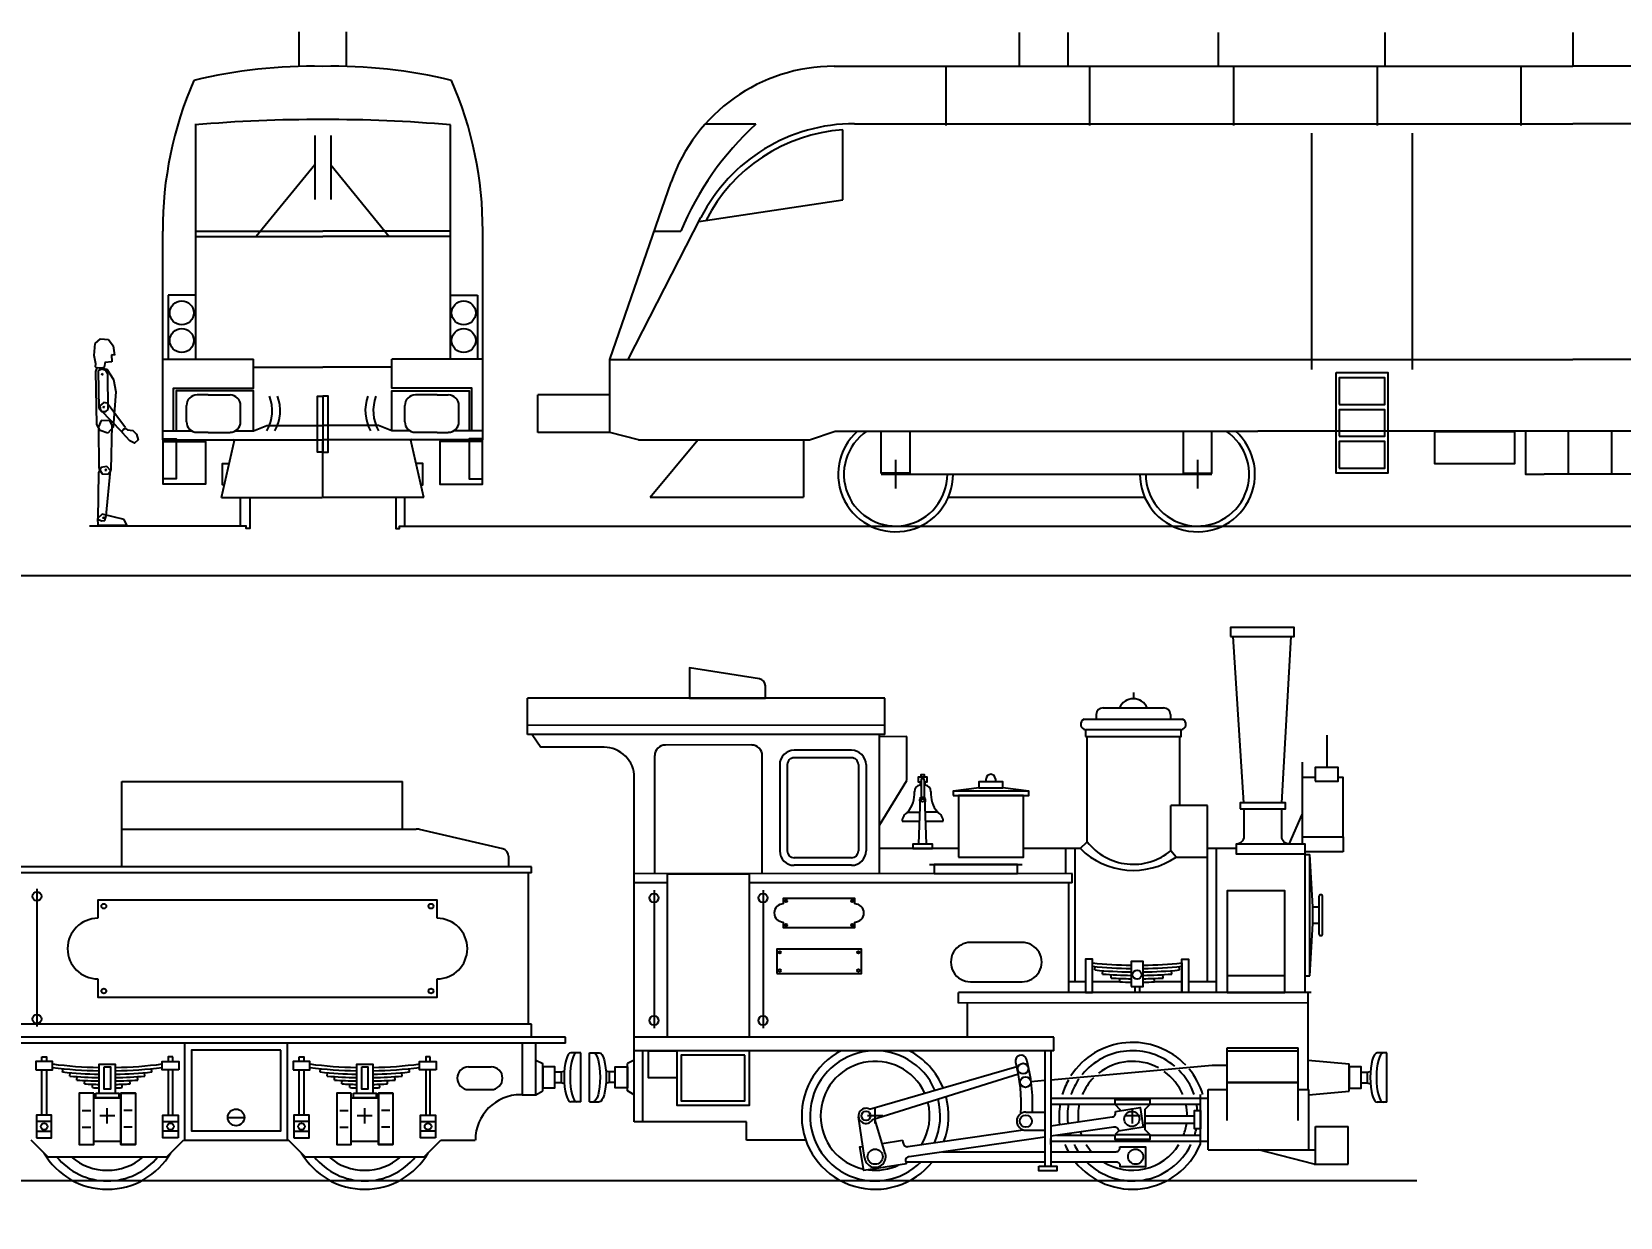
# Model space of a CAD drawing. Extents: x -9190 to 21925, y -3698 to 11555.
# Drawn here: x 20794.9 to 21261.1, y 3856.6 to 4204.6 of the extents above; entities that cross this region are included whole.
import ezdxf

# ---------------------------------------------------------------- set-up
doc = ezdxf.new("R2010")
doc.units = 0
doc.layers.get('0').update_dxf_attribs({"linetype": 'CONTINUOUS'})
doc.layers.add('1', color=7, linetype='CONTINUOUS')

msp = doc.modelspace()

# ---------------------------------------------------------------- linework, layer by layer
for p, q in [((20873.38, 4194.47), (20873.38, 4204.62)), ((20887.25, 4194.47), (20887.25, 4204.62)), ((21084.7, 4204.42), (21084.7, 4194.18)), ((21098.96, 4204.42), (21098.96, 4194.18)), ((21143.14, 4204.42), (21143.14, 4194.18)), ((21192.03, 4204.42), (21192.03, 4194.18)), ((21247.2, 4204.42), (21247.2, 4194.51)), ((21030.39, 4194.51), (21247.2, 4194.51)), ((21063.29, 4177.08), (21063.29, 4194.47)), ((21105.47, 4177.08), (21105.47, 4194.47)), ((21147.66, 4177.08), (21147.66, 4194.47)), ((21189.85, 4177.08), (21189.85, 4194.47)), ((21232.04, 4177.08), (21232.04, 4194.47)), ((21464.01, 4194.51), (21247.2, 4194.51)), ((20842.93, 4177.28), (20842.93, 4108.53)), ((20842.93, 4177.28), (20842.93, 4146.03)), ((20917.69, 4177.28), (20917.69, 4108.53)), ((20917.69, 4177.28), (20917.69, 4146.03)), ((21007.39, 4177.45), (20992.49, 4177.45)), ((21036.37, 4177.63), (21247.2, 4177.63)), ((21458.04, 4177.63), (21247.2, 4177.63)), ((20877.97, 4174.16), (20877.97, 4155.41)), ((20882.66, 4174.16), (20882.66, 4155.41)), ((21032.91, 4155.27), (21032.91, 4175.82)), ((21170.56, 4105.44), (21170.56, 4174.82)), ((21200.09, 4105.44), (21200.09, 4174.82)), ((20877.97, 4165.56), (20860.78, 4144.47)), ((20882.66, 4165.56), (20899.84, 4144.47)), ((20964.55, 4108.44), (20982.56, 4160.45)), ((20990.73, 4148.94), (21032.96, 4155.28)), ((20969.97, 4108.44), (20991.32, 4150.1)), ((20833.34, 4084.81), (20833.34, 4146.03)), ((20842.78, 4144.47), (20880.31, 4144.47)), ((20842.93, 4146.03), (20880.31, 4146.03)), ((20917.69, 4146.03), (20880.31, 4146.03)), ((20917.85, 4144.47), (20880.31, 4144.47)), ((20927.28, 4084.81), (20927.28, 4146.03)), ((20977.58, 4146.09), (20985.43, 4146.09)), ((20842.93, 4127.32), (20834.91, 4127.32)), ((20834.91, 4127.32), (20834.91, 4108.5)), ((20917.69, 4127.32), (20925.72, 4127.32)), ((20925.72, 4127.32), (20925.72, 4108.5)), ((20833.34, 4108.53), (20860, 4108.53)), ((20927.28, 4108.53), (20900.62, 4108.53)), ((20964.55, 4108.44), (21247.2, 4108.44)), ((20964.55, 4087.01), (20964.55, 4108.44)), ((21529.86, 4108.44), (21247.2, 4108.44)), ((20860, 4106.19), (20880.31, 4106.19)), ((20900.62, 4106.19), (20880.31, 4106.19)), ((20846.72, 4097.98), (20843.45, 4097.98)), ((20846.72, 4097.98), (20853.11, 4097.98)), ((20913.91, 4097.98), (20907.52, 4097.98)), ((20913.9, 4097.98), (20917.17, 4097.98)), ((20943.45, 4087.01), (20943.45, 4097.98)), ((20964.55, 4097.98), (20943.45, 4097.98)), ((20840.33, 4090.14), (20840.33, 4094.86)), ((20856.23, 4090.14), (20856.23, 4094.86)), ((20904.39, 4090.14), (20904.39, 4094.86)), ((20920.3, 4090.14), (20920.3, 4094.86)), ((20833.34, 4087.44), (20841.88, 4087.44)), ((20833.34, 4084.81), (20880.31, 4084.81)), ((20846.72, 4087.01), (20843.45, 4087.01)), ((20846.72, 4087.01), (20853.11, 4087.01)), ((20850.62, 4067.91), (20854.53, 4085.09)), ((20854.68, 4087.44), (20860, 4087.44)), ((20927.28, 4084.81), (20880.31, 4084.81)), ((20880.31, 4067.91), (20880.31, 4084.31)), ((20880.31, 4067.91), (20880.31, 4084.31)), ((20905.95, 4087.44), (20900.62, 4087.44)), ((20910, 4067.91), (20906.09, 4085.09)), ((20913.91, 4087.01), (20907.52, 4087.01)), ((20913.9, 4087.01), (20917.17, 4087.01)), ((20927.28, 4087.44), (20918.74, 4087.44)), ((20964.55, 4087.01), (20943.45, 4087.01)), ((20972.98, 4084.82), (20964.55, 4087.01)), ((20972.98, 4084.82), (21023.13, 4084.82)), ((20976.45, 4067.94), (20990.4, 4084.82)), ((21021.39, 4084.99), (21021.39, 4067.94)), ((21023.13, 4084.82), (21030.72, 4087.35)), ((21030.72, 4087.35), (21154.75, 4087.35)), ((21162.35, 4087.35), (21154.75, 4087.35)), ((21332.06, 4087.35), (21162.35, 4087.35)), ((21245.96, 4074.55), (21245.96, 4087.41)), ((21258.61, 4074.55), (21258.61, 4087.41)), ((21044.22, 4074.69), (21052.66, 4074.69)), ((21048.44, 4078.91), (21048.44, 4070.48)), ((21048.44, 4074.69), (21137.03, 4074.69)), ((21132.82, 4074.69), (21141.25, 4074.69)), ((21137.03, 4078.91), (21137.03, 4070.48)), ((20850.62, 4067.91), (20880.22, 4067.91)), ((20910, 4067.91), (20880.41, 4067.91)), ((20976.45, 4067.94), (21021.39, 4067.94)), ((21063.91, 4067.94), (21121.57, 4067.94)), ((20550, 4045), (21639.24, 4045)), ((21150.65, 3978.2), (21147.54, 4027.02)), ((21161.76, 3978.2), (21164.56, 4027.02)), ((21118.21, 4010.58), (21118.21, 4008.8)), ((21045.32, 4008.98), (20940.43, 4008.98)), ((20940.43, 3998.32), (20940.43, 4008.98)), ((21045.32, 3998.33), (21045.32, 4008.98)), ((21109.32, 4006.13), (21127.09, 4006.13)), ((21045.32, 4001), (20940.43, 4000.98)), ((21103.76, 4002.8), (21132.65, 4002.8)), ((21107.32, 4004.13), (21107.32, 4004.13)), ((21107.32, 4004.13), (21107.32, 4002.8)), ((21129.09, 4004.13), (21129.09, 4002.8)), ((21045.32, 3998.33), (20940.43, 3998.32)), ((20941.77, 3998.32), (20944.31, 3994.54)), ((21006.21, 3995.22), (20980.87, 3995.21)), ((21043.76, 3957.44), (21043.76, 3998.33)), ((21051.76, 3997.66), (21043.76, 3997.65)), ((21051.76, 3984.77), (21051.76, 3997.66)), ((21174.97, 3998.08), (21174.97, 3988.63)), ((20962.87, 3994.55), (20944.31, 3994.54)), ((20977.76, 3957.43), (20977.76, 3992.1)), ((21009.32, 3957.43), (21009.32, 3992.1)), ((21035.54, 3993.67), (21018.65, 3993.66)), ((21035.54, 3991.44), (21018.65, 3991.44)), ((21014.43, 3989.44), (21014.43, 3964.11)), ((21016.65, 3989.44), (21016.65, 3964.11)), ((21037.54, 3989.44), (21037.54, 3964.11)), ((21039.76, 3989.44), (21039.76, 3964.11)), ((21167.76, 3990.13), (21167.76, 3966.13)), ((20821.32, 3984.54), (20903.76, 3984.54)), ((20821.32, 3959.43), (20821.32, 3984.54)), ((20903.76, 3970.54), (20903.76, 3984.54)), ((20971.76, 3884.54), (20971.76, 3985.66)), ((21043.76, 3971.65), (21051.76, 3984.77)), ((21055.92, 3984.96), (21055.92, 3979.93)), ((21056.81, 3984.96), (21056.81, 3979.93)), ((21072.92, 3982.6), (21065.32, 3981.69)), ((21075.04, 3984.38), (21075.04, 3985.27)), ((21077.71, 3985.27), (21077.71, 3984.38)), ((21087.54, 3981.69), (21079.93, 3982.6)), ((21055.26, 3966.13), (21055.7, 3979.93)), ((21055.7, 3979.93), (21057.03, 3979.93)), ((21057.48, 3966.13), (21057.03, 3979.93)), ((21139.98, 3977.42), (21129.21, 3977.42)), ((21129.21, 3964.16), (21129.21, 3977.42)), ((21139.98, 3962.3), (21139.98, 3977.42)), ((21050.33, 3972.81), (21055.47, 3972.81)), ((21052.09, 3975.46), (21055.56, 3975.46)), ((21060.65, 3975.46), (21057.18, 3975.46)), ((21057.26, 3972.81), (21062.4, 3972.81)), ((21163.98, 3966.13), (21167.76, 3974.78)), ((20821.32, 3970.54), (20907.69, 3970.54)), ((20933.16, 3964.72), (20908.7, 3970.43)), ((21179.76, 3968.27), (21179.76, 3963.83)), ((20934.87, 3962.56), (20934.87, 3959.43)), ((21066.87, 3964.8), (21043.76, 3964.8)), ((21102.65, 3964.8), (21085.98, 3964.8)), ((21098.44, 3957.45), (21098.44, 3964.8)), ((21101.11, 3925.69), (21101.11, 3964.8)), ((21102.65, 3964.8), (21104.65, 3966.8)), ((21130.75, 3962.3), (21129.21, 3964.16)), ((21139.98, 3925.69), (21139.98, 3964.8)), ((21148.43, 3964.8), (21139.98, 3964.8)), ((21142.65, 3922.57), (21142.65, 3964.8)), ((21148.43, 3966.13), (21148.43, 3963.27)), ((21168.65, 3925.69), (21168.65, 3964.8)), ((21179.76, 3963.83), (21168.65, 3963.83)), ((21168.65, 3963.02), (21169.98, 3963.02)), ((21169.98, 3927.47), (21169.98, 3963.02)), ((21170.87, 3947.68), (21169.98, 3963.02)), ((20941.54, 3959.43), (20786.65, 3959.43)), ((20941.54, 3957.65), (20941.54, 3959.43)), ((21035.54, 3962.11), (21018.65, 3962.11)), ((21035.54, 3959.89), (21018.65, 3959.88)), ((21058.43, 3960.11), (21085.54, 3960.11)), ((21130.75, 3962.3), (21139.98, 3962.3)), ((20941.54, 3957.65), (20786.65, 3957.65)), ((20940.65, 3957.65), (20940.65, 3913.21)), ((21100.21, 3957.45), (20971.76, 3957.43)), ((20981.54, 3954.77), (20971.76, 3954.77)), ((20981.54, 3909.43), (20981.54, 3957.43)), ((20981.54, 3957.43), (21005.54, 3957.43)), ((21005.54, 3909.44), (21005.54, 3957.43)), ((21100.21, 3954.79), (21005.54, 3954.77)), ((21099.32, 3922.56), (21099.32, 3954.79)), ((21100.21, 3954.79), (21100.21, 3957.45)), ((20796.43, 3952.99), (20796.43, 3912.54)), ((20977.54, 3952.54), (20977.54, 3912.1)), ((21009.54, 3952.54), (21009.54, 3912.1)), ((21169.98, 3927.47), (21170.87, 3942.8)), ((21085.54, 3937.23), (21070.43, 3937.23)), ((21106.91, 3929.16), (21107.01, 3930.16)), ((21131.72, 3929.16), (21131.63, 3930.16)), ((21132.43, 3931.24), (21132.43, 3922.57)), ((21070.43, 3925.69), (21085.54, 3925.68)), ((21085.54, 3925.68), (21085.54, 3925.68)), ((21104.21, 3925.69), (21099.32, 3925.69)), ((21114.25, 3925.69), (21106.21, 3925.69)), ((21109.15, 3927.96), (21109.23, 3928.96)), ((21111.7, 3926.79), (21111.75, 3927.79)), ((21114.25, 3925.67), (21114.29, 3926.67)), ((21124.39, 3925.67), (21124.35, 3926.67)), ((21132.43, 3925.69), (21124.38, 3925.69)), ((21126.94, 3926.79), (21126.88, 3927.79)), ((21129.48, 3927.96), (21129.4, 3928.96)), ((21142.65, 3925.69), (21134.43, 3925.69)), ((21162.65, 3927.47), (21145.76, 3927.47)), ((21168.65, 3927.47), (21169.98, 3927.47)), ((21168.65, 3922.58), (21168.65, 3925.69)), ((21170.43, 3922.58), (21066.87, 3922.56)), ((21066.87, 3919.45), (21066.87, 3922.56)), ((21118.65, 3924.35), (21118.65, 3922.57)), ((21119.98, 3924.35), (21119.99, 3922.57)), ((21169.54, 3894.11), (21169.54, 3922.58)), ((21169.54, 3919.47), (21066.87, 3919.45)), ((21069.54, 3909.45), (21069.54, 3919.45)), ((20941.54, 3913.21), (20786.65, 3913.21)), ((20941.54, 3909.43), (20941.54, 3913.21)), ((20951.54, 3909.43), (20771.54, 3909.43)), ((20951.54, 3907.65), (20771.54, 3907.65)), ((20951.54, 3907.65), (20951.54, 3909.43)), ((21094.87, 3909.45), (20971.76, 3909.43)), ((21094.87, 3905.45), (21094.87, 3909.45)), ((20942.87, 3902.68), (20944.92, 3901.65)), ((20956.03, 3904.87), (20953.14, 3904.87)), ((20956.03, 3890.43), (20956.03, 3904.87)), ((20958.6, 3904.87), (20961.49, 3904.87)), ((20958.6, 3890.43), (20958.6, 3904.87)), ((20971.76, 3902.68), (20969.71, 3901.65)), ((21094.87, 3905.45), (20971.76, 3905.43)), ((20974.21, 3884.54), (20974.21, 3905.43)), ((21092.21, 3905.45), (21092.21, 3871.53)), ((21093.98, 3905.45), (21093.98, 3871.53)), ((21145.71, 3906.33), (21166.6, 3906.33)), ((21145.71, 3884.99), (21145.71, 3906.33)), ((21145.71, 3905.44), (21166.6, 3905.44)), ((21166.6, 3884.99), (21166.6, 3906.33)), ((21169.54, 3902.67), (21181.54, 3901.56)), ((21192.65, 3904.78), (21189.76, 3904.78)), ((21192.65, 3890.33), (21192.65, 3904.78)), ((20803.99, 3899.2), (20804.09, 3900.2)), ((20806.1, 3898), (20806.18, 3899)), ((20808.18, 3896.84), (20808.25, 3897.84)), ((20826.01, 3896.84), (20825.94, 3897.84)), ((20828.09, 3898), (20828.01, 3899)), ((20830.2, 3899.2), (20830.1, 3900.2)), ((20879.54, 3899.2), (20879.64, 3900.2)), ((20881.65, 3898), (20881.74, 3899)), ((20883.74, 3896.84), (20883.8, 3897.84)), ((20901.56, 3896.84), (20901.5, 3897.84)), ((20903.65, 3898), (20903.56, 3899)), ((20905.76, 3899.2), (20905.66, 3900.2)), ((20923.09, 3900.71), (20929.76, 3900.71)), ((20944.92, 3893.65), (20944.92, 3901.65)), ((20948.48, 3899.21), (20950.25, 3899.21)), ((20950.25, 3899.21), (20951.21, 3899.46)), ((20950.25, 3899.21), (20950.25, 3896.1)), ((20964.38, 3899.21), (20963.43, 3899.46)), ((20966.16, 3899.21), (20964.38, 3899.21)), ((20964.38, 3899.21), (20964.38, 3896.1)), ((20969.71, 3893.65), (20969.71, 3901.65)), ((21040.74, 3888.33), (21084, 3900.78)), ((21041.68, 3885.21), (21084.47, 3898.65)), ((21093.98, 3896.93), (21141.37, 3901.23)), ((21141.37, 3901.23), (21145.71, 3901.23)), ((21181.54, 3893.56), (21181.54, 3901.56)), ((21185.09, 3899.11), (21186.87, 3899.11)), ((21186.87, 3899.11), (21187.83, 3899.36)), ((21186.87, 3899.11), (21186.87, 3896)), ((20810.4, 3895.71), (20810.45, 3896.71)), ((20812.7, 3894.61), (20812.73, 3895.61)), ((20821.49, 3894.61), (20821.46, 3895.61)), ((20823.79, 3895.71), (20823.74, 3896.71)), ((20885.95, 3895.71), (20886, 3896.71)), ((20888.25, 3894.61), (20888.29, 3895.61)), ((20897.05, 3894.61), (20897.01, 3895.61)), ((20899.35, 3895.71), (20899.3, 3896.71)), ((20923.09, 3894.04), (20929.76, 3894.04)), ((20942.87, 3892.54), (20944.92, 3893.65)), ((20948.48, 3896.1), (20950.25, 3896.1)), ((20950.25, 3896.1), (20951.21, 3895.84)), ((20964.38, 3896.1), (20963.43, 3895.84)), ((20966.16, 3896.1), (20964.38, 3896.1)), ((20971.76, 3892.54), (20969.71, 3893.65)), ((21088.1, 3896.39), (21092.21, 3896.76)), ((21140.16, 3894.11), (21145.71, 3894.11)), ((21140.16, 3876.33), (21140.16, 3894.11)), ((21145.71, 3896.11), (21166.6, 3896.11)), ((21166.6, 3896.11), (21145.71, 3896.11)), ((21166.6, 3894.11), (21169.71, 3894.11)), ((21169.71, 3876.33), (21169.71, 3894.11)), ((21169.71, 3892.45), (21181.54, 3893.56)), ((21185.09, 3896), (21186.87, 3896)), ((21186.87, 3896), (21187.83, 3895.75)), ((20817.09, 3884.11), (20817.09, 3888.56)), ((20892.65, 3884.11), (20892.65, 3888.56)), ((20938.87, 3892.54), (20938.43, 3892.54)), ((20956.03, 3890.43), (20953.14, 3890.43)), ((20958.6, 3890.43), (20961.49, 3890.43)), ((21042.43, 3884.11), (21042.43, 3888.56)), ((21093.98, 3891.53), (21140.16, 3891.53)), ((21093.98, 3889.76), (21112.83, 3889.76)), ((21117.98, 3884.11), (21117.98, 3888.56)), ((21123.09, 3889.76), (21137.94, 3889.76)), ((21137.94, 3877.89), (21137.94, 3892.56)), ((21192.65, 3890.33), (21189.76, 3890.33)), ((20809.76, 3887.89), (20812.21, 3887.89)), ((20819.32, 3886.33), (20814.87, 3886.33)), ((20824.43, 3887.89), (20821.98, 3887.89)), ((20852.43, 3885.88), (20857.32, 3885.88)), ((20885.32, 3887.89), (20887.76, 3887.89)), ((20894.87, 3886.33), (20890.43, 3886.33)), ((20899.98, 3887.89), (20897.54, 3887.89)), ((21004.65, 3884.55), (20971.76, 3884.54)), ((21004.65, 3879.22), (21004.65, 3884.55)), ((21039.33, 3874.11), (21037.56, 3886.01)), ((21044.65, 3886.33), (21040.21, 3886.33)), ((21045.3, 3875.53), (21042.43, 3885.06)), ((21086.68, 3887.43), (21092.21, 3887.43)), ((21120.21, 3886.33), (21115.76, 3886.33)), ((20799.64, 3874.32), (20794.75, 3879.21)), ((20809.76, 3882.98), (20812.21, 3882.98)), ((20824.43, 3882.98), (20821.98, 3882.98)), ((20834.55, 3874.32), (20839.44, 3879.21)), ((20839.44, 3879.21), (20870.31, 3879.21)), ((20875.2, 3874.32), (20870.31, 3879.21)), ((20885.32, 3882.98), (20887.76, 3882.98)), ((20899.98, 3882.98), (20897.54, 3882.98)), ((20910.1, 3874.32), (20914.99, 3879.21)), ((20914.99, 3879.21), (20925.09, 3879.21)), ((20925.09, 3879.21), (20925.09, 3879.21)), ((21022.08, 3879.22), (21004.65, 3879.22)), ((21050.51, 3879.18), (21050.61, 3878.56)), ((21086.68, 3882.1), (21092.21, 3882.1)), ((21093.98, 3877.89), (21093.98, 3879.67)), ((21093.98, 3878.91), (21140.16, 3878.91)), ((21095.62, 3880.69), (21112.83, 3880.69)), ((21123.09, 3880.69), (21137.94, 3880.69)), ((21171.71, 3883.22), (21181.27, 3883.22)), ((21171.71, 3872.11), (21171.71, 3883.22)), ((21181.27, 3872.11), (21181.27, 3883.22)), ((20799.64, 3874.32), (20834.55, 3874.32)), ((20875.2, 3874.32), (20910.1, 3874.32)), ((21140.16, 3876.33), (21171.27, 3876.33)), ((21171.27, 3872.11), (21154.94, 3876.33)), ((21051.61, 3872.22), (21051.52, 3872.8)), ((21171.27, 3872.11), (21181.27, 3872.11))]:
    msp.add_line(p, q)
at = {"color": 5}
for p, q in [((20857.98, 4059.51), (20811.89, 4059.51)), ((20902.83, 4059.51), (21544.08, 4059.51)), ((21201.42, 3867.22), (20690.16, 3867.22))]:
    msp.add_line(p, q, dxfattribs=at)
for points in [[(20836.56, 4087.44), (20836.56, 4099.94), (20860, 4099.94), (20860, 4108.53)], [(20924.06, 4087.44), (20924.06, 4099.94), (20900.62, 4099.94), (20900.62, 4108.53)], [(20854.68, 4087.44), (20860, 4087.44), (20860, 4099.16), (20837.34, 4099.16), (20837.34, 4087.44), (20841.88, 4087.44)], [(20905.95, 4087.44), (20900.62, 4087.44), (20900.62, 4099.16), (20923.28, 4099.16), (20923.28, 4087.44), (20918.74, 4087.44)], [(20860, 4087.44), (20863.91, 4089), (20880.31, 4089)], [(20900.62, 4087.44), (20896.72, 4089), (20880.31, 4089)], [(21052.66, 4087.35), (21052.66, 4074.99), (21044.22, 4074.99), (21044.22, 4087.35)], [(21132.82, 4087.35), (21132.82, 4074.99), (21141.25, 4074.99), (21141.25, 4087.35)], [(21233.32, 4087.35), (21233.32, 4074.69), (21238.77, 4074.69)], [(21296.6, 4087.35), (21296.6, 4074.69), (21238.77, 4074.69)], [(20851.46, 4071.59), (20850.92, 4071.59), (20850.92, 4077.84), (20852.88, 4077.84)], [(20909.16, 4071.59), (20909.7, 4071.59), (20909.7, 4077.84), (20907.74, 4077.84)], [(20858.89, 4067.91), (20858.89, 4058.73), (20857.8, 4058.73), (20857.8, 4059.51), (20856.23, 4059.51), (20856.23, 4067.91)], [(20901.73, 4067.91), (20901.73, 4058.73), (20902.83, 4058.73), (20902.83, 4059.51), (20904.39, 4059.51), (20904.39, 4067.91)], [(21104.65, 3966.8), (21104.65, 3997.69), (21131.76, 3997.69), (21131.76, 3977.42)], [(21056.81, 3984.44), (21057.7, 3984.44), (21057.7, 3985.77), (21055.03, 3985.77), (21055.03, 3984.44), (21055.92, 3984.44)], [(21055.92, 3984.44), (21055.63, 3984.44), (21055.63, 3983.42), (21055.92, 3983.42)], [(21056.81, 3983.42), (21057.1, 3983.42), (21057.1, 3984.44), (21056.81, 3984.44)], [(21171.57, 3985.69), (21167.76, 3985.69), (21167.76, 3968.27), (21179.76, 3968.27), (21179.76, 3985.69), (21178.36, 3985.69)], [(20913.87, 3944.32), (20913.87, 3949.65), (20814.32, 3949.65), (20814.32, 3944.32)], [(21036.47, 3948.56), (21036.47, 3950.16), (21015.49, 3950.16), (21015.49, 3948.56)], [(21172.65, 3950.68), (21172.65, 3939.8)], [(21173.76, 3939.8), (21173.76, 3950.68)], [(21015.49, 3943.23), (21015.49, 3941.63), (21036.47, 3941.63), (21036.47, 3943.23)], [(20814.32, 3926.54), (20814.32, 3921.21), (20913.87, 3921.21), (20913.87, 3926.54)], [(20825.32, 3892.99), (20821.09, 3892.99), (20821.09, 3877.88), (20825.32, 3877.88)], [(20900.87, 3892.99), (20896.65, 3892.99), (20896.65, 3877.88), (20900.87, 3877.88)], [(21112.83, 3889.62), (21114.29, 3888.16), (21114.29, 3887.84)], [(21112.95, 3887.63), (21120.19, 3888.78), (21121.11, 3882.98), (21113.87, 3881.83)], [(21123.09, 3889.62), (21121.63, 3888.16), (21121.63, 3882.29), (21123.09, 3880.82)], [(21044.5, 3878.22), (21050.51, 3879.18)], [(21113.87, 3881.86), (21112.83, 3880.82)], [(21051.61, 3872.22), (21039.08, 3870.24), (21037.98, 3877.19), (21038.85, 3877.33)], [(21062.23, 3875.8), (21092.21, 3875.8)], [(21114.29, 3877.27), (21121.81, 3877.27), (21121.81, 3871.4), (21114.29, 3871.4)], [(21051.51, 3872.87), (21092.21, 3872.87)]]:
    msp.add_lwpolyline(points)
for points in [[(21177.73, 4104.6), (21192.92, 4104.6), (21192.92, 4075.07), (21177.73, 4075.07)], [(21178.57, 4095.22), (21192.01, 4095.22), (21192.01, 4103.04), (21178.57, 4103.04)], [(20880.31, 4081.19), (20878.75, 4081.19), (20878.75, 4097.59), (20880.31, 4097.59)], [(20880.31, 4081.19), (20881.88, 4081.19), (20881.88, 4097.59), (20880.31, 4097.59)], [(21178.57, 4085.85), (21192.01, 4085.85), (21192.01, 4093.66), (21178.57, 4093.66)], [(20822.42, 4088.09), (20823.06, 4087.7), (20824.57, 4087.55), (20825.67, 4086.51), (20826.16, 4084.78), (20825.1, 4083.86), (20823.66, 4084.49), (20821.54, 4086.82), (20821.48, 4087.45), (20821.97, 4088)], [(20833.44, 4085.09), (20837.34, 4085.09), (20837.34, 4073.37), (20833.44, 4073.37)], [(20833.44, 4084.31), (20845.94, 4084.31), (20845.94, 4071.81), (20833.44, 4071.81)], [(20927.19, 4084.31), (20914.69, 4084.31), (20914.69, 4071.81), (20927.19, 4071.81)], [(20927.19, 4085.09), (20923.28, 4085.09), (20923.28, 4073.37), (20927.19, 4073.37)], [(21178.57, 4076.47), (21192.01, 4076.47), (21192.01, 4084.29), (21178.57, 4084.29)], [(21230.2, 4087.13), (21206.57, 4087.13), (21206.57, 4077.85), (21230.2, 4077.85)], [(21146.71, 4027.02), (21165.38, 4027.02), (21165.38, 4029.69), (21146.71, 4029.69)], [(21104.21, 3997.69), (21132.21, 3997.69), (21132.21, 3999.69), (21104.21, 3999.69)], [(21055.81, 3985.77), (21056.92, 3985.77), (21056.92, 3986.44), (21055.81, 3986.44)], [(21171.57, 3984.61), (21178.36, 3984.61), (21178.36, 3988.63), (21171.57, 3988.63)], [(21065.32, 3980.35), (21087.54, 3980.35), (21087.54, 3981.69), (21065.32, 3981.69)], [(21072.82, 3982.6), (21079.93, 3982.6), (21079.93, 3984.38), (21072.82, 3984.38)], [(21066.87, 3962.3), (21085.98, 3962.3), (21085.98, 3980.35), (21066.87, 3980.35)], [(21149.54, 3976.42), (21162.87, 3976.42), (21162.87, 3978.2), (21149.54, 3978.2)], [(21053.48, 3964.8), (21059.26, 3964.8), (21059.26, 3966.13), (21053.48, 3966.13)], [(21059.76, 3957.45), (21084.21, 3957.45), (21084.21, 3960.11), (21059.76, 3960.11)], [(21145.76, 3922.58), (21162.65, 3922.58), (21162.65, 3952.35), (21145.76, 3952.35)], [(21172.65, 3942.8), (21170.87, 3942.8), (21170.87, 3947.68), (21172.65, 3947.68)], [(21013.54, 3928.11), (21038.43, 3928.11), (21038.43, 3935.22), (21013.54, 3935.22)], [(21104.21, 3922.57), (21106.2, 3922.57), (21106.21, 3932.35), (21104.21, 3932.35)], [(21117.54, 3924.35), (21121.09, 3924.35), (21121.09, 3931.68), (21117.54, 3931.68)], [(21134.43, 3922.57), (21132.43, 3922.57), (21132.43, 3932.35), (21134.43, 3932.35)], [(20869.98, 3907.65), (20839.76, 3907.65), (20839.76, 3879.21), (20869.98, 3879.21)], [(20942.87, 3907.65), (20938.87, 3907.65), (20938.87, 3892.54), (20942.87, 3892.54)], [(20796.09, 3899.88), (20800.98, 3899.88), (20800.98, 3902.32), (20796.09, 3902.32)], [(20797.87, 3903.64), (20799.21, 3903.64), (20799.21, 3902.32), (20797.87, 3902.32)], [(20838.09, 3899.88), (20833.21, 3899.88), (20833.21, 3902.32), (20838.09, 3902.32)], [(20836.32, 3903.64), (20834.98, 3903.64), (20834.98, 3902.32), (20836.32, 3902.32)], [(20867.98, 3905.65), (20841.76, 3905.65), (20841.76, 3881.88), (20867.98, 3881.88)], [(20871.65, 3899.88), (20876.54, 3899.88), (20876.54, 3902.32), (20871.65, 3902.32)], [(20873.43, 3903.64), (20874.76, 3903.64), (20874.76, 3902.32), (20873.43, 3902.32)], [(20913.65, 3899.88), (20908.76, 3899.88), (20908.76, 3902.32), (20913.65, 3902.32)], [(20911.87, 3903.64), (20910.54, 3903.64), (20910.54, 3902.32), (20911.87, 3902.32)], [(20984.2, 3897.44), (20975.89, 3897.44), (20975.89, 3905.43), (20984.2, 3905.43)], [(21005.54, 3905.44), (20984.2, 3905.44), (20984.2, 3889.44), (21005.54, 3889.44)], [(21004.2, 3904.1), (20985.54, 3904.1), (20985.54, 3890.77), (21004.2, 3890.77)], [(20797.87, 3899.88), (20799.21, 3899.88), (20799.21, 3886.55), (20797.87, 3886.55)], [(20814.65, 3892.99), (20819.54, 3892.99), (20819.54, 3901.43), (20814.65, 3901.43)], [(20816.19, 3900.71), (20818, 3900.71), (20818, 3894.16), (20816.19, 3894.16)], [(20836.32, 3899.88), (20834.98, 3899.88), (20834.98, 3886.55), (20836.32, 3886.55)], [(20873.43, 3899.88), (20874.76, 3899.88), (20874.76, 3886.55), (20873.43, 3886.55)], [(20890.21, 3892.99), (20895.09, 3892.99), (20895.09, 3901.43), (20890.21, 3901.43)], [(20891.75, 3900.71), (20893.55, 3900.71), (20893.55, 3894.16), (20891.75, 3894.16)], [(20911.87, 3899.88), (20910.54, 3899.88), (20910.54, 3886.55), (20911.87, 3886.55)], [(20944.92, 3894.54), (20948.48, 3894.54), (20948.48, 3900.76), (20944.92, 3900.76)], [(20969.71, 3894.54), (20966.16, 3894.54), (20966.16, 3900.76), (20969.71, 3900.76)], [(21181.54, 3894.44), (21185.09, 3894.44), (21185.09, 3900.67), (21181.54, 3900.67)], [(20813.09, 3892.99), (20808.87, 3892.99), (20808.87, 3877.88), (20813.09, 3877.88)], [(20813.76, 3892.99), (20820.43, 3892.99), (20820.43, 3891.65), (20813.76, 3891.65)], [(20821.09, 3892.99), (20825.32, 3892.99), (20825.32, 3877.88), (20821.09, 3877.88)], [(20888.65, 3892.99), (20884.43, 3892.99), (20884.43, 3877.88), (20888.65, 3877.88)], [(20889.32, 3892.99), (20895.98, 3892.99), (20895.98, 3891.65), (20889.32, 3891.65)], [(20896.65, 3892.99), (20900.87, 3892.99), (20900.87, 3877.88), (20896.65, 3877.88)], [(20813.09, 3891.65), (20821.09, 3891.65), (20821.09, 3878.77), (20813.09, 3878.77)], [(20888.65, 3891.65), (20896.65, 3891.65), (20896.65, 3878.77), (20888.65, 3878.77)], [(21112.83, 3891.09), (21123.09, 3891.09), (21123.09, 3889.62), (21112.83, 3889.62)], [(20796.32, 3879.89), (20800.76, 3879.89), (20800.76, 3886.55), (20796.32, 3886.55)], [(20796.32, 3881.78), (20800.76, 3881.78), (20800.76, 3884.66), (20796.32, 3884.66)], [(20837.87, 3879.89), (20833.43, 3879.89), (20833.43, 3886.55), (20837.87, 3886.55)], [(20837.87, 3881.78), (20833.43, 3881.78), (20833.43, 3884.66), (20837.87, 3884.66)], [(20871.87, 3879.89), (20876.32, 3879.89), (20876.32, 3886.55), (20871.87, 3886.55)], [(20871.87, 3881.78), (20876.32, 3881.78), (20876.32, 3884.66), (20871.87, 3884.66)], [(20913.43, 3879.89), (20908.99, 3879.89), (20908.98, 3886.55), (20913.43, 3886.55)], [(20913.43, 3881.78), (20908.99, 3881.78), (20908.98, 3884.66), (20913.43, 3884.66)], [(21136.16, 3886.24), (21121.63, 3886.24), (21121.63, 3884.2), (21136.16, 3884.2)], [(21137.94, 3882.56), (21136.16, 3882.56), (21136.16, 3887.89), (21137.94, 3887.89)], [(21112.83, 3880.82), (21123.09, 3880.82), (21123.09, 3879.36), (21112.83, 3879.36)], [(21090.43, 3871.53), (21095.76, 3871.53), (21095.76, 3870.2), (21090.43, 3870.2)]]:
    msp.add_lwpolyline(points, close=True)
msp.add_lwpolyline([(20987.98, 4008.98), (21010.21, 4008.98), (21010.21, 4012.61, 0.368472), (21008.52, 4014.59), (20987.98, 4017.87)], format="xyb", close=True)
for points in [[(21150.65, 3976.42), (21150.65, 3968.35, -0.414214), (21148.43, 3966.13), (21148.43, 3966.13), (21148.43, 3963.27), (21168.65, 3963.27), (21168.65, 3966.13), (21148.43, 3966.13)], [(21165.26, 3966.13), (21163.98, 3966.13, -0.414214), (21161.76, 3968.35), (21161.76, 3976.3)], [(21093.98, 3883.38), (21112.02, 3886, 0.414214), (21113, 3887.34), (21112.95, 3887.63)], [(21050.61, 3878.56), (21050.65, 3878.27, 0.414214), (21052, 3877.29), (21085.9, 3882.22)], [(21051.52, 3872.8), (21051.47, 3873.09, -0.414214), (21052.45, 3874.43), (21092.21, 3880.21)], [(21093.98, 3880.45), (21112.48, 3883.1, -0.414214), (21113.82, 3882.12), (21113.87, 3881.83)], [(21093.98, 3875.8), (21113.12, 3875.8, 0.414214), (21114.29, 3876.97), (21114.29, 3877.27)], [(21093.98, 3872.87), (21113.12, 3872.87, -0.414214), (21114.29, 3871.69), (21114.29, 3871.4)]]:
    msp.add_lwpolyline(points, format="xyb")
for centre, radius in [((20838.94, 4122.09), 3.53), ((20921.68, 4122.09), 3.53), ((20838.94, 4113.97), 3.53), ((20921.68, 4113.97), 3.53), ((21056.37, 3978.95), 0.444), ((20796.43, 3950.77), 1.33), ((20816.09, 3947.88), 0.711), ((20912.09, 3947.88), 0.711), ((20977.54, 3950.32), 1.33), ((21009.54, 3950.32), 1.33), ((21016.25, 3949.41), 0.356), ((21035.72, 3949.41), 0.356), ((21016.25, 3942.38), 0.356), ((21035.72, 3942.38), 0.356), ((21014.43, 3934.33), 0.356), ((21037.54, 3934.33), 0.356), ((21014.43, 3929), 0.356), ((21037.54, 3929), 0.356), ((21119.32, 3927.78), 1.33), ((20816.09, 3922.99), 0.711), ((20912.09, 3922.99), 0.711), ((20796.43, 3914.77), 1.33), ((20977.54, 3914.32), 1.33), ((21009.54, 3914.32), 1.33), ((21085.85, 3900.2), 1.56), ((21086.55, 3896.24), 1.56), ((20854.87, 3885.88), 2.44), ((20798.54, 3883.22), 0.978), ((20835.65, 3883.22), 0.978), ((20874.09, 3883.22), 0.978), ((20911.21, 3883.22), 0.978), ((21039.76, 3886.33), 1.33), ((21086.68, 3884.77), 1.78), ((21117.76, 3885.42), 2.22), ((21042.43, 3874.33), 2.22), ((21118.87, 3874.33), 2.22)]:
    msp.add_circle(centre, radius)
for centre, radius, start, end in [((20877.19, 4049.13), 145.37, 88.7711, 103.8033), ((20883.43, 4049.13), 145.37, 76.1967, 91.2289), ((21030.39, 4143.88), 50.62, 90, 160.8993), ((20943.14, 4146.38), 109.8, 156.4201, 180.1823), ((20817.48, 4146.38), 109.8, 359.8177, 23.5799), ((20878.38, 3774.54), 404.3, 89.7255, 95.0463), ((20882.25, 3774.54), 404.3, 84.9537, 90.2745), ((21067.43, 4112.03), 88.79, 132.5431, 157.4458), ((21036.37, 4127.01), 50.62, 90, 152.8616), ((21036.37, 4127.01), 48.94, 94.0495, 152.8616), ((20843.45, 4094.86), 3.12, 90, 180), ((20853.11, 4094.86), 3.12, 0, 90), ((20907.52, 4094.86), 3.12, 90, 180), ((20917.17, 4094.86), 3.12, 0, 90), ((20853.61, 4093.34), 11.87, 330.1936, 21.009), ((20855.95, 4093.34), 11.87, 330.1936, 21.009), ((20904.68, 4093.34), 11.87, 158.991, 209.8064), ((20907.02, 4093.34), 11.87, 158.991, 209.8064), ((20843.45, 4090.14), 3.12, 180, 270), ((20853.11, 4090.14), 3.12, 270, 0), ((20907.52, 4090.14), 3.12, 180, 270), ((20917.17, 4090.14), 3.12, 270, 0), ((21048.44, 4074.69), 16.88, 131.4096, 0), ((21048.44, 4074.69), 15.19, 123.5573, 0), ((21137.03, 4074.69), 16.88, 180, 48.5904), ((21137.03, 4074.69), 15.19, 180, 56.4427), ((21109.32, 4004.13), 2, 90, 180), ((21118.21, 4004.35), 4.44, 23.5782, 156.4218), ((21127.09, 4004.13), 2, 0, 90), ((21104.37, 4001.3), 1.62, 112.1663, 264.0939), ((21132.04, 4001.3), 1.62, 275.9061, 67.8337), ((20980.87, 3992.1), 3.11, 90.0096, 180), ((21006.21, 3992.1), 3.11, 0, 90.0096), ((20962.87, 3985.66), 8.89, 0, 90.0068), ((21018.65, 3989.44), 4.22, 90.0096, 180.0096), ((21018.65, 3989.44), 2, 90.0096, 180.0096), ((21035.54, 3989.44), 4.22, 0.0096, 90.0096), ((21035.54, 3989.44), 2, 0.0096, 90.0096), ((21076.38, 3985.27), 1.33, 0, 180), ((21044.22, 3981.27), 9.78, 323.5581, 1.4058), ((21055.77, 3981.64), 1.78, 94.4219, 184.2668), ((21056.37, 3984.96), 0.444, 0, 180), ((21056.96, 3981.64), 1.78, 355.7332, 85.5781), ((21068.52, 3981.27), 9.78, 178.5942, 216.4419), ((21056.37, 3978.95), 0.889, 139.8397, 216.4665), ((21056.37, 3978.95), 0.889, 323.5335, 40.1603), ((21053.25, 3972.78), 2.92, 113.5047, 179.5034), ((21059.49, 3972.78), 2.92, 0.4966, 66.4953), ((20907.69, 3966.1), 4.44, 76.866, 90), ((20932.65, 3962.56), 2.22, 0, 76.866), ((21018.65, 3964.11), 4.22, 180.0096, 270.0096), ((21018.65, 3964.11), 2, 180.0096, 270.0096), ((21035.54, 3964.11), 2, 270.0096, 0.0096), ((21035.54, 3964.11), 4.22, 270.0096, 0.0096), ((21118.21, 3980.53), 22.12, 225.3223, 304.5346), ((21118.21, 3977.36), 17.18, 217.9205, 309.7987), ((21015.49, 3945.9), 2.67, 90, 270), ((21036.47, 3945.9), 2.67, 270, 90), ((21173.21, 3950.68), 0.556, 0, 180), ((20814.32, 3935.43), 8.89, 90, 270), ((20913.87, 3935.43), 8.89, 270, 90), ((21173.21, 3939.8), 0.556, 180, 0), ((21070.42, 3931.46), 5.77, 89.9356, 270.0644), ((21085.55, 3931.46), 5.77, 269.9545, 90.0455), ((21119.32, 4059.46), 128.89, 264.1615, 269.2097), ((21119.32, 4059.46), 129.89, 264.2066, 269.2158), ((21119.32, 4059.46), 128.89, 270.7903, 275.8385), ((21119.32, 4059.46), 129.89, 270.7842, 275.7934), ((21119.32, 4059.46), 130.89, 264.562, 269.2218), ((21119.32, 4059.46), 131.89, 265.5804, 269.2277), ((21119.32, 4059.46), 132.89, 266.7119, 269.2335), ((21119.32, 4059.46), 133.89, 267.8307, 269.2392), ((21119.32, 4059.46), 130.89, 270.7782, 275.438), ((21119.32, 4059.46), 131.89, 270.7723, 274.4196), ((21119.32, 4059.46), 132.89, 270.7665, 273.2881), ((21119.32, 4059.46), 133.89, 270.7608, 272.1693), ((21117.98, 3886.33), 21.56, 43.4733, 146.9282), ((21042.43, 3886.33), 21.56, 117.5628, 321.3367), ((21042.43, 3886.33), 19.11, 23.2267, 315.1986), ((21042.43, 3886.33), 16, 24.6304, 257.6652), ((21042.43, 3886.33), 21.56, 22.4102, 62.4565), ((21085.28, 3902.48), 1.67, 15.4374, 195.4374), ((21040.02, 3889.98), 45.29, 356.2119, 15.4374), ((21040.02, 3889.98), 48.62, 356.9974, 15.4374), ((21117.98, 3886.33), 19.11, 49.5179, 140.8836), ((21117.98, 3886.33), 16, 61.7619, 128.6397), ((20816.35, 4017.79), 117.24, 262.4703, 269.1709), ((20816.35, 4017.7), 118.15, 262.5283, 269.1773), ((20816.32, 4014.54), 115.99, 263.8951, 269.173), ((20816.3, 4011.1), 113.55, 264.8453, 269.1674), ((20817.84, 4017.79), 117.24, 270.8291, 277.5297), ((20817.84, 4017.7), 118.15, 270.8227, 277.4717), ((20817.87, 4014.54), 115.99, 270.827, 276.1049), ((20817.89, 4011.1), 113.55, 270.8326, 275.1547), ((20891.9, 4017.79), 117.24, 262.4703, 269.1709), ((20891.9, 4017.7), 118.15, 262.5283, 269.1773), ((20891.88, 4014.54), 115.99, 263.8951, 269.173), ((20891.86, 4011.1), 113.55, 264.8453, 269.1674), ((20893.4, 4017.79), 117.24, 270.8291, 277.5297), ((20893.4, 4017.7), 118.15, 270.8227, 277.4717), ((20893.42, 4014.54), 115.99, 270.827, 276.1049), ((20893.44, 4011.1), 113.55, 270.8326, 275.1547), ((20923.09, 3897.37), 3.33, 90, 270), ((20929.76, 3897.37), 3.33, 270, 90), ((21117.98, 3886.33), 16, 135.737, 157.1146), ((21117.98, 3886.33), 16, 22.8854, 54.6646), ((21117.98, 3886.33), 19.11, 19.0008, 44.7154), ((21117.98, 3886.33), 21.56, 16.7777, 39.542), ((20816.26, 4005.81), 109.26, 265.7581, 269.1545), ((20816.19, 3995.65), 100.1, 266.6835, 269.12), ((20815.97, 3969.26), 74.72, 267.4904, 268.9776), ((20817.93, 4005.81), 109.26, 270.8455, 274.2419), ((20818, 3995.65), 100.1, 270.88, 273.3165), ((20818.22, 3969.26), 74.72, 271.0224, 272.5096), ((20891.82, 4005.81), 109.26, 265.7581, 269.1545), ((20891.74, 3995.65), 100.1, 266.6835, 269.12), ((20891.53, 3969.26), 74.72, 267.4904, 268.9776), ((20893.48, 4005.81), 109.26, 270.8455, 274.2419), ((20893.56, 3995.65), 100.1, 270.88, 273.3165), ((20893.78, 3969.26), 74.72, 271.0224, 272.5096), ((21117.98, 3886.33), 21.56, 150.8596, 163.2223), ((21117.98, 3886.33), 19.11, 145.6862, 160.9992), ((20938.43, 3879.21), 13.33, 90, 180), ((21039.76, 3886.33), 2.22, 63.9054, 329.5927), ((21042.43, 3886.33), 16, 328.0179, 14.4016), ((21042.43, 3886.33), 19.11, 335.5194, 14.8967), ((21042.43, 3886.33), 21.56, 339.6077, 15.1853), ((21117.98, 3886.33), 21.56, 170.8649, 186.5332), ((21117.98, 3886.33), 19.11, 169.6844, 186.3116), ((21117.98, 3886.33), 16, 167.6497, 185.9317), ((21117.98, 3886.33), 16, 359.6817, 12.3503), ((21117.98, 3886.33), 19.11, 4.6688, 10.3156), ((21086.68, 3884.77), 2.67, 90, 270), ((21117.98, 3886.33), 16, 339.3427, 352.3377), ((21117.98, 3886.33), 21.56, 194.5906, 195.1802), ((21117.98, 3886.33), 19.11, 195.4202, 197.1785), ((21117.98, 3886.33), 16, 196.8464, 200.6573), ((21117.98, 3886.33), 19.11, 342.8215, 348.599), ((20817.09, 3886.33), 21.56, 210.1505, 329.8495), ((20817.09, 3886.33), 19.11, 218.9429, 321.0571), ((20817.09, 3886.33), 16, 228.6566, 311.3434), ((20892.65, 3886.33), 21.56, 210.1505, 329.8495), ((20892.65, 3886.33), 19.11, 218.9429, 321.0571), ((20892.65, 3886.33), 16, 228.6566, 311.3434), ((21042.43, 3874.33), 3.11, 184.1787, 22.6089), ((21117.98, 3886.33), 21.56, 203.0636, 209.2525), ((21117.98, 3886.33), 19.11, 206.2226, 213.4468), ((21117.98, 3886.33), 21.56, 218.6633, 336.9364), ((21117.98, 3886.33), 16, 211.8554, 221.1729), ((21117.98, 3886.33), 19.11, 224.8014, 333.7774), ((21117.98, 3886.33), 16, 237.3165, 328.1446), ((21042.43, 3886.33), 16, 262.8973, 295.1027)]:
    msp.add_arc(centre, radius, start, end)
for centre in [(20953.14, 3897.65), (20954.92, 3897.65), (21189.76, 3897.56), (21191.54, 3897.56)]:
    msp.add_ellipse(centre, major_axis=(0, -7.22), ratio=0.276923, start_param=3.141593, end_param=6.283185)
at = {"extrusion": (0, 0, -1)}
for centre in [(20959.71, 3897.65), (20961.49, 3897.65)]:
    msp.add_ellipse(centre, major_axis=(0, -7.22), ratio=0.276923, start_param=3.141593, end_param=6.283185, dxfattribs=at)
at = {"layer": '1', "color": 7}
for p, q in [((20813.28, 4109.56), (20813.55, 4113.07)), ((20813.55, 4113.07), (20815.12, 4114.43)), ((20815.12, 4114.43), (20817.47, 4114.25)), ((20817.47, 4114.25), (20818.8, 4112.38)), ((20818.8, 4112.38), (20819.18, 4109.7)), ((20813.68, 4107.17), (20813.28, 4109.56)), ((20813.62, 4106.29), (20813.68, 4107.17)), ((20816.36, 4107.55), (20816.28, 4106.38)), ((20818.44, 4107.69), (20816.36, 4107.55)), ((20819.18, 4109.7), (20818.3, 4109.76)), ((20818.3, 4109.76), (20818.44, 4107.69)), ((20813.89, 4105.98), (20813.62, 4106.29)), ((20813.75, 4104.91), (20814.15, 4106.05)), ((20813.99, 4089.27), (20813.75, 4104.91)), ((20815.64, 4105.84), (20813.89, 4105.98)), ((20814.15, 4106.05), (20817, 4105.58)), ((20815.51, 4105.6), (20814.45, 4105.09)), ((20814.45, 4105.09), (20814.6, 4094.05)), ((20815.62, 4104.02), (20815.3, 4104.06)), ((20816.69, 4105.2), (20815.51, 4105.6)), ((20815.62, 4104.02), (20815.79, 4104.27)), ((20815.79, 4104.27), (20815.62, 4104.02)), ((20815.79, 4103.74), (20815.62, 4104.02)), ((20816.28, 4106.38), (20815.64, 4105.84)), ((20817.2, 4104.14), (20816.69, 4105.2)), ((20817, 4105.58), (20818.89, 4102.57)), ((20817.36, 4093.76), (20817.2, 4104.14)), ((20818.89, 4102.57), (20819.64, 4098.91)), ((20819.64, 4098.91), (20818.8, 4088.56)), ((20814.6, 4094.05), (20815.38, 4093.12)), ((20816.06, 4095.74), (20814.87, 4094.84)), ((20814.87, 4094.84), (20815.12, 4093.65)), ((20815.12, 4093.65), (20821.3, 4087.3)), ((20815.38, 4093.12), (20816.69, 4093.11)), ((20816.05, 4094.43), (20815.79, 4094.63)), ((20816.05, 4094.43), (20816.31, 4094.56)), ((20816.31, 4094.56), (20816.05, 4094.43)), ((20816.05, 4094.1), (20816.05, 4094.43)), ((20817.09, 4095.62), (20816.06, 4095.74)), ((20816.69, 4093.11), (20817.36, 4093.76)), ((20822.47, 4088.3), (20817.09, 4095.62)), ((20814.97, 4087.56), (20813.99, 4089.27)), ((20815.28, 4090.49), (20814.5, 4088.59)), ((20814.5, 4088.59), (20814.62, 4076.48)), ((20817.79, 4090.41), (20815.28, 4090.49)), ((20818.8, 4088.56), (20817.26, 4086.76)), ((20818.54, 4089.15), (20817.79, 4090.41)), ((20818.22, 4075.96), (20818.54, 4089.15)), ((20817.26, 4086.76), (20814.97, 4087.56)), ((20821.3, 4087.3), (20822.47, 4088.3)), ((20814.5, 4075.14), (20814.29, 4061.56)), ((20815.18, 4076.65), (20814.5, 4075.14)), ((20814.62, 4076.48), (20815.54, 4074.83)), ((20816.93, 4077), (20815.18, 4076.65)), ((20815.54, 4074.83), (20817.39, 4074.71)), ((20816.7, 4075.97), (20816.45, 4076.19)), ((20816.66, 4075.64), (20816.7, 4075.97)), ((20816.97, 4076.07), (20816.7, 4075.97)), ((20816.76, 4062.49), (20818, 4075.83)), ((20818, 4075.83), (20816.93, 4077)), ((20817.39, 4074.71), (20818.22, 4075.96)), ((20815.54, 4062.98), (20814.17, 4061.72)), ((20814.17, 4061.72), (20814.36, 4059.87)), ((20814.29, 4061.56), (20815.43, 4061.04)), ((20815.43, 4061.04), (20816.36, 4061.08)), ((20822.05, 4061.4), (20815.54, 4062.98)), ((20816.02, 4061.91), (20815.77, 4062.11)), ((20816.01, 4061.58), (20816.02, 4061.91)), ((20816.02, 4061.91), (20816.01, 4061.58)), ((20816.29, 4062.03), (20816.02, 4061.91)), ((20816.36, 4061.08), (20816.76, 4062.49)), ((20822.78, 4059.8), (20822.05, 4061.4)), ((20814.36, 4059.87), (20822.78, 4059.8))]:
    msp.add_line(p, q, dxfattribs=at)

# ---------------------------------------------------------------- texts
at = {"insert": (21340, 3934.44), "char_height": 14, "width": 711.9834, "attachment_point": 2}
msp.add_mtext('         top loco on metric track\\P         - scale track 45 mm \\P\\P\\Pbottom loco on standard track - scale track 64 mm', dxfattribs=at)

doc.saveas('drawing.dxf')
